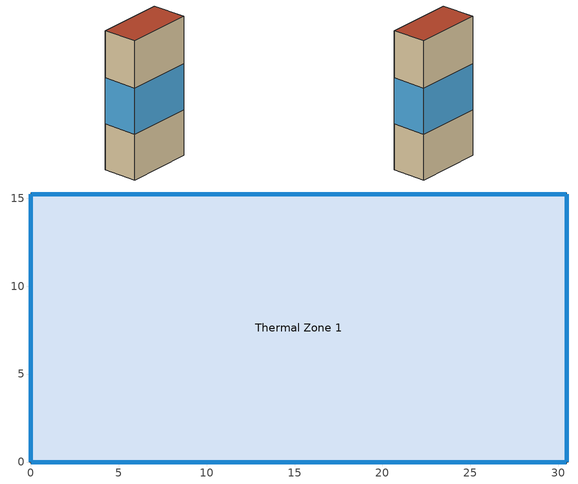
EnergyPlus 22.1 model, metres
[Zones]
Thermal Zone 1
 floor ground: 30.48,15.24 30.48,0 0,0 0,15.24 z0
 wall outside: 30.48,15.24 0,15.24 0,0 30.48,0 30.48,15.24 z0:60.96
 window: 30.45,15.24 0.03,15.24 / 0.03,0 30.45,0 z20.12:40.27; 30.48,0.03 30.48,15.21 / 0,15.21 0,0.03 z20.12:40.3
 roof outside: 30.48,0 30.48,15.24 0,15.24 0,0 z60.96
[Building]
Building 1
[Site:Location]
Site 1: Latitude {deg}=0; Longitude {deg}=0; Time Zone {hr}=0; Elevation {m}=0
[Zone]
Thermal Zone 1: Multiplier=1; Part of Total Floor Area=Yes
